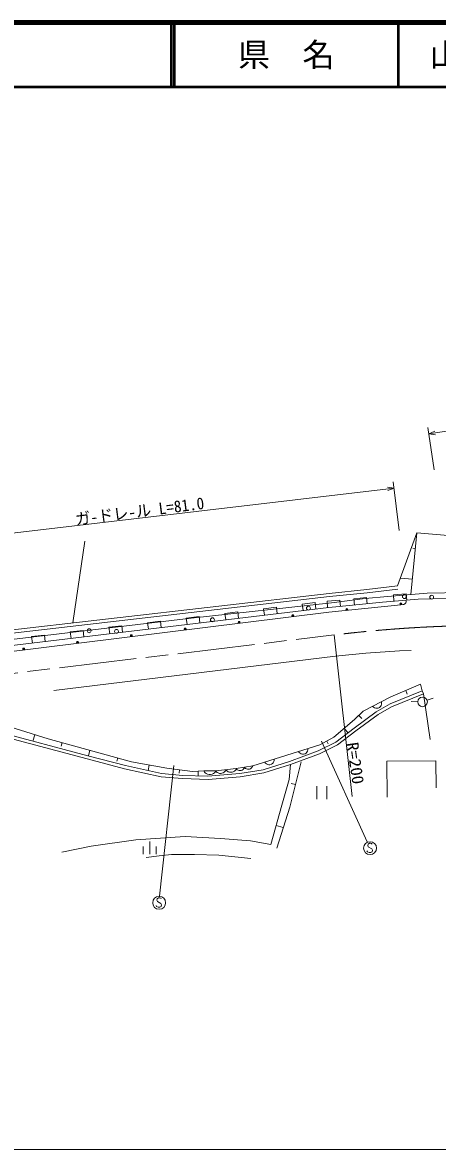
# Model space of a CAD drawing. Units: millimetres, scale not verified. Extents: x 40000 to 680000, y 20000 to 380000.
# Drawn here: x 274708 to 339082, y 205000 to 380000 of the extents above; entities that cross this region are included whole.
import ezdxf
from ezdxf.enums import TextEntityAlignment as Align

# ---------------------------------------------------------------- set-up
doc = ezdxf.new("R2010")
doc.units = ezdxf.units.MM
doc.header["$LTSCALE"] = 1000
doc.linetypes.add('CHAIN', pattern=[18.5, 12, -1.5, 3.5, -1.5])
for name, color, linetype, lineweight in [('M-BGD', 7, 'Continuous', 13), ('M-BGD-EXST', 7, 'Continuous', 13), ('M-BMK', 2, 'CHAIN', 13), ('M-STR-HTXT', 7, 'Continuous', 13), ('M-STR-STRC', 7, 'Continuous', 13), ('M-TTL', 2, 'Continuous', 140), ('M-TTL-BAND', 7, 'Continuous', 13), ('M-TTL-LINE', 7, 'Continuous', 50)]:
    doc.layers.add(name, color=color, linetype=linetype, lineweight=lineweight)
doc.layers.add('M-TTL-TXT', color=7, linetype='Continuous')
doc.styles.add('ＭＳ ゴシック', font='')
doc.styles.get('ＭＳ ゴシック').set_extended_font_data('MS Gothic')

msp = doc.modelspace()

# ---------------------------------------------------------------- linework, layer by layer
at = {"layer": 'M-BGD'}
for p, q in [((282504, 286779), (284366, 299455)), ((335880, 300738), (332860, 292509)), ((335880, 300738), (334965, 291164)), ((335880, 300738), (341381, 300274)), ((335651, 298344), (335275, 298380)), ((328117, 291931), (332860, 292509)), ((335194, 293557), (333311, 293737)), ((268389, 285156), (322274, 291353)), ((268447, 284659), (322324, 290855)), ((322274, 291353), (328117, 291931)), ((322324, 290855), (328172, 291434)), ((322639, 289871), (327850, 290565)), ((328086, 290737), (326096, 290531)), ((326096, 290531), (326199, 289536)), ((327850, 290565), (331324, 290855)), ((328188, 289742), (328086, 290737)), ((328172, 291434), (332920, 292013)), ((331324, 290855), (337462, 291376)), ((334245, 291298), (332252, 291131)), ((332252, 291131), (332335, 290135)), ((334328, 290301), (334245, 291298)), ((344507, 290623), (336111, 290450)), ((337462, 291376), (344006, 291492)), ((322214, 289176), (256225, 281243)), ((300870, 287496), (322639, 289871)), ((314089, 289206), (312103, 288967)), ((312103, 288967), (312223, 287975)), ((314208, 288213), (314089, 289206)), ((320088, 289927), (318102, 289689)), ((318102, 289689), (318222, 288696)), ((320207, 288934), (320088, 289927)), ((323951, 290302), (321956, 290160)), ((321956, 290160), (322027, 289162)), ((323835, 289292), (322214, 289176)), ((333402, 289585), (322245, 288435)), ((330552, 289986), (323835, 289292)), ((324022, 289305), (323951, 290302)), ((336111, 290450), (330552, 289986)), ((333700, 289616), (333402, 289585)), ((333859, 289633), (333700, 289616)), ((333994, 289687), (333859, 289633)), ((334088, 289757), (333994, 289687)), ((334177, 289866), (334088, 289757)), ((334226, 289972), (334177, 289866)), ((334254, 290095), (334226, 289972)), ((334246, 290175), (334254, 290095)), ((322245, 288435), (258191, 280499)), ((272091, 284080), (300870, 287496)), ((296092, 287043), (294106, 286804)), ((296211, 286050), (296092, 287043)), ((302091, 287764), (300105, 287525)), ((300105, 287525), (300225, 286532)), ((302210, 286771), (302091, 287764)), ((308090, 288485), (306104, 288246)), ((306104, 288246), (306224, 287253)), ((308209, 287492), (308090, 288485)), ((284094, 285600), (282108, 285362)), ((282108, 285362), (282228, 284369)), ((284213, 284607), (284094, 285600)), ((290093, 286321), (288107, 286083)), ((288107, 286083), (288227, 285090)), ((290212, 285329), (290093, 286321)), ((294106, 286804), (294226, 285811)), ((278095, 284879), (276109, 284640)), ((276109, 284640), (276229, 283648)), ((278214, 283886), (278095, 284879)), ((331849, 275266), (336474, 277257)), ((336474, 277257), (336732, 276203)), ((327575, 273041), (331849, 275266)), ((336732, 276203), (331755, 274212)), ((336917, 275739), (331973, 273761)), ((334161, 276261), (334401, 275705)), ((336732, 276203), (336917, 275739)), ((336917, 275739), (337937, 268651)), ((337472, 274760), (338412, 275100)), ((326229, 271753), (327575, 273041)), ((329047, 273807), (329183, 273675)), ((329183, 273675), (329332, 273584)), ((329332, 273584), (329534, 273520)), ((329534, 273520), (329709, 273510)), ((331755, 274212), (329589, 272983)), ((329709, 273510), (329896, 273539)), ((331973, 273761), (329863, 272563)), ((329896, 273539), (330109, 273650)), ((330109, 273650), (330241, 273787)), ((330241, 273787), (330333, 273936)), ((330333, 273936), (330397, 274138)), ((330407, 274313), (330377, 274500)), ((330397, 274138), (330407, 274313)), ((336017, 274528), (335017, 274560)), ((266221, 272632), (278691, 268768)), ((323009, 269002), (326229, 271753)), ((329589, 272983), (326135, 270407)), ((329863, 272563), (326440, 270011)), ((326902, 272397), (327331, 271949)), ((284733, 265650), (267366, 270275)), ((284861, 266133), (267494, 270758)), ((326135, 270407), (323325, 268241)), ((326440, 270011), (323590, 267814)), ((324619, 270378), (325206, 269690)), ((276612, 269412), (276303, 268412)), ((278691, 268768), (291629, 265196)), ((280847, 268172), (280697, 267630)), ((310422, 264552), (320842, 267831)), ((323325, 268241), (320573, 266894)), ((323590, 267814), (320770, 266434)), ((320842, 267831), (323009, 269002)), ((321926, 268416), (322146, 268008)), ((290657, 264611), (284861, 266133)), ((285160, 266982), (284921, 266117)), ((320573, 266894), (316124, 265255)), ((320770, 266434), (316286, 264782)), ((317522, 266786), (317633, 266633)), ((317633, 266633), (317764, 266516)), ((317764, 266516), (317952, 266418)), ((317952, 266418), (318122, 266378)), ((318122, 266378), (318312, 266374)), ((318312, 266374), (318541, 266446)), ((318541, 266446), (318694, 266558)), ((318694, 266558), (318811, 266688)), ((318811, 266688), (318909, 266877)), ((318909, 266877), (318949, 267047)), ((318949, 267047), (318953, 267236)), ((290540, 264125), (284733, 265650)), ((289472, 265792), (289338, 265305)), ((296278, 263382), (290657, 264611)), ((291629, 265196), (297073, 264201)), ((294351, 264699), (294194, 263837)), ((307846, 264143), (310422, 264552)), ((309073, 264206), (309129, 264347)), ((309129, 264347), (309227, 264231)), ((310201, 264228), (310292, 264321)), ((310292, 264321), (310357, 264410)), ((310357, 264410), (310413, 264551)), ((316124, 265255), (312026, 263967)), ((316286, 264782), (312141, 263479)), ((312311, 265147), (312423, 264993)), ((312423, 264993), (312553, 264877)), ((312553, 264877), (312742, 264779)), ((312742, 264779), (312912, 264738)), ((312912, 264738), (313101, 264735)), ((313101, 264735), (313330, 264807)), ((313330, 264807), (313484, 264918)), ((313484, 264918), (313600, 265049)), ((313600, 265049), (313698, 265237)), ((313698, 265237), (313739, 265407)), ((313739, 265407), (313742, 265597)), ((316100, 262445), (316286, 264782)), ((317915, 265196), (316159, 258171)), ((331205, 265314), (338816, 265372)), ((331263, 259693), (331205, 265314)), ((338816, 265372), (338874, 261157)), ((296202, 262886), (290540, 264125)), ((299526, 262589), (296202, 262886)), ((299556, 263089), (296278, 263382)), ((297073, 264201), (301054, 263674)), ((299064, 263938), (299001, 263460)), ((303492, 262471), (299526, 262589)), ((303479, 262972), (299556, 263089)), ((301054, 263674), (302811, 263791)), ((301933, 263733), (301980, 263016)), ((302811, 263791), (304684, 263791)), ((302811, 263791), (302925, 263601)), ((302925, 263601), (303039, 263487)), ((303039, 263487), (303191, 263373)), ((303191, 263373), (303419, 263259)), ((303419, 263259), (303647, 263221)), ((308396, 263382), (303479, 262972)), ((308457, 262885), (303492, 262471)), ((303647, 263221), (303875, 263221)), ((303875, 263221), (304103, 263259)), ((304103, 263259), (304331, 263373)), ((304331, 263373), (304483, 263487)), ((304483, 263487), (304597, 263601)), ((304597, 263601), (304711, 263791)), ((304684, 263791), (307846, 264143)), ((304684, 263791), (304797, 263643)), ((304797, 263643), (304903, 263558)), ((304903, 263558), (305041, 263477)), ((305041, 263477), (305243, 263403)), ((305243, 263403), (305437, 263392)), ((305437, 263392), (305628, 263413)), ((305628, 263413), (305815, 263466)), ((305815, 263466), (305995, 263583)), ((305995, 263583), (306112, 263692)), ((306112, 263692), (306197, 263798)), ((306197, 263798), (306274, 263968)), ((306274, 263968), (306388, 263820)), ((306388, 263820), (306494, 263735)), ((306494, 263735), (306631, 263654)), ((306631, 263654), (306833, 263579)), ((306833, 263579), (307027, 263569)), ((307027, 263569), (307218, 263590)), ((307218, 263590), (307405, 263643)), ((307405, 263643), (307585, 263760)), ((307585, 263760), (307702, 263869)), ((307702, 263869), (307787, 263975)), ((307787, 263975), (307865, 264145)), ((307846, 264143), (307943, 264026)), ((307943, 264026), (308032, 263962)), ((308032, 263962), (308147, 263901)), ((308147, 263901), (308314, 263849)), ((308314, 263849), (308472, 263847)), ((312026, 263967), (308396, 263382)), ((312141, 263479), (308457, 262885)), ((308472, 263847), (308626, 263872)), ((308626, 263872), (308776, 263922)), ((308776, 263922), (308918, 264024)), ((308918, 264024), (309008, 264117)), ((309008, 264117), (309073, 264206)), ((309227, 264231), (309316, 264166)), ((309316, 264166), (309431, 264105)), ((309431, 264105), (309597, 264053)), ((309597, 264053), (309756, 264052)), ((309756, 264052), (309910, 264076)), ((309910, 264076), (310060, 264126)), ((310060, 264126), (310201, 264228)), ((314929, 258464), (316100, 262445)), ((317037, 261684), (316388, 261846)), ((320375, 261396), (320375, 259396)), ((321895, 259396), (321895, 261396)), ((313232, 252375), (314929, 258464)), ((316159, 258171), (314168, 251790)), ((315164, 254980), (314055, 255326)), ((280798, 251146), (285365, 252082)), ((285365, 252082), (292273, 253078)), ((292273, 253078), (299942, 253605)), ((293439, 252048), (293439, 250848)), ((294439, 252848), (294439, 250848)), ((295439, 252048), (295439, 250848)), ((299942, 253605), (305445, 253312)), ((305445, 253312), (310070, 252902)), ((310070, 252902), (313232, 252375))]:
    msp.add_line(p, q, dxfattribs=at)
msp.add_lwpolyline([(293912, 250326), (295893, 250618), (297812, 250785), (301372, 250791), (305172, 250690), (310129, 250209)], dxfattribs=at)
for centre, radius in [((333954, 290853), 300), ((338195, 290761), 300), ((319062, 289055), 300), ((325013, 288871), 150), ((325013, 288871), 90), ((325013, 288871), 30), ((333386, 289735), 150), ((333386, 289735), 90), ((333386, 289735), 30), ((304170, 287257), 300), ((308296, 286858), 150), ((316650, 287893), 150), ((316650, 287893), 90), ((316650, 287893), 30), ((285036, 285551), 300), ((289278, 285459), 300), ((299942, 285823), 150), ((299942, 285823), 90), ((299942, 285823), 30), ((308296, 286858), 90), ((308296, 286858), 30), ((283234, 283753), 150), ((283234, 283753), 90), ((283234, 283753), 30), ((291588, 284788), 150), ((291588, 284788), 90), ((291588, 284788), 30), ((274880, 282718), 150), ((274880, 282718), 90), ((274880, 282718), 30), ((336767, 274505), 750)]:
    msp.add_circle(centre, radius, dxfattribs=at)
at = {"layer": 'M-BGD-EXST'}
for p, q in [((321077, 268416), (328160, 252785)), ((295961, 244355), (298186, 264611)), ((328309, 252430), (328269, 252190)), ((328269, 252190), (328349, 251990)), ((328549, 252550), (328309, 252430)), ((328709, 252550), (328549, 252550)), ((328869, 252510), (328709, 252550)), ((328949, 252430), (328869, 252510)), ((328229, 251230), (328149, 251350)), ((328469, 251110), (328229, 251230)), ((328349, 251990), (328909, 251670)), ((328749, 251110), (328469, 251110)), ((328949, 251230), (328749, 251110)), ((328909, 251670), (328989, 251470)), ((328989, 251470), (328949, 251230)), ((295583, 243941), (295543, 243701)), ((295543, 243701), (295623, 243501)), ((295823, 244061), (295583, 243941)), ((295623, 243501), (296183, 243181)), ((295983, 244061), (295823, 244061)), ((296143, 244021), (295983, 244061)), ((296223, 243941), (296143, 244021)), ((295503, 242741), (295423, 242861)), ((295743, 242621), (295503, 242741)), ((296023, 242621), (295743, 242621)), ((296223, 242741), (296023, 242621)), ((296183, 243181), (296263, 242981)), ((296263, 242981), (296223, 242741))]:
    msp.add_line(p, q, dxfattribs=at)
for centre in [(328629, 251790), (295903, 243301)]:
    msp.add_circle(centre, 1000, dxfattribs=at)
at = {"layer": 'M-BMK'}
msp.add_line((262062, 277596), (323057, 284894), dxfattribs=at)
msp.add_arc((347404, 86382), 200000, 86.39286, 96.99231, dxfattribs=at)
at = {"layer": 'M-STR-HTXT'}
for p, q in [((337731, 316110), (361490, 319710)), ((338576, 310530), (337581, 317099)), ((337731, 316110), (338677, 316537)), ((338761, 315983), (337731, 316110)), ((332235, 308696), (333128, 301115)), ((255912, 298703), (332352, 307703)), ((331326, 307864), (332352, 307703)), ((332352, 307703), (331392, 307308)), ((323057, 284894), (325849, 259824))]:
    msp.add_line(p, q, dxfattribs=at)
at = {"layer": 'M-STR-STRC'}
for p, q in [((323267, 281593), (327972, 282089)), ((327972, 282089), (333172, 282419)), ((333172, 282419), (334988, 282460)), ((279550, 276269), (323267, 281593))]:
    msp.add_line(p, q, dxfattribs=at)
at = {"layer": 'M-TTL'}
msp.add_line((680000, 380000), (40000, 380000), dxfattribs=at)
at = {"layer": 'M-TTL-BAND'}
msp.add_line((40000, 205000), (579000, 205000), dxfattribs=at)
at = {"layer": 'M-TTL-LINE'}
for p, q in [((297750, 380000), (297750, 370000)), ((298250, 380000), (298250, 370000)), ((333000, 380000), (333000, 370000)), ((40000, 370000), (680000, 370000))]:
    msp.add_line(p, q, dxfattribs=at)

# ---------------------------------------------------------------- texts
at = {"layer": 'M-STR-HTXT', "style": 'ＭＳ ゴシック'}
for s, rotation, width, p in [('ガ-ドレ-ル L=81.0', 7.3, 0.95, (283061, 301386)), ('R=200', 278.3, 1.05, (324426, 268017))]:
    msp.add_text(s, height=1833, rotation=rotation, dxfattribs=dict(at, width=width)).set_placement(p, align=Align.BOTTOM_LEFT)
at = {"layer": 'M-TTL-TXT', "style": 'ＭＳ ゴシック'}
for s, p in [('県\u3000名', (315625, 375000)), ('山\u3000口\u3000県', (350375, 375000))]:
    msp.add_text(s, height=3666, dxfattribs=at).set_placement(p, align=Align.MIDDLE_CENTER)

doc.saveas('drawing.dxf')
